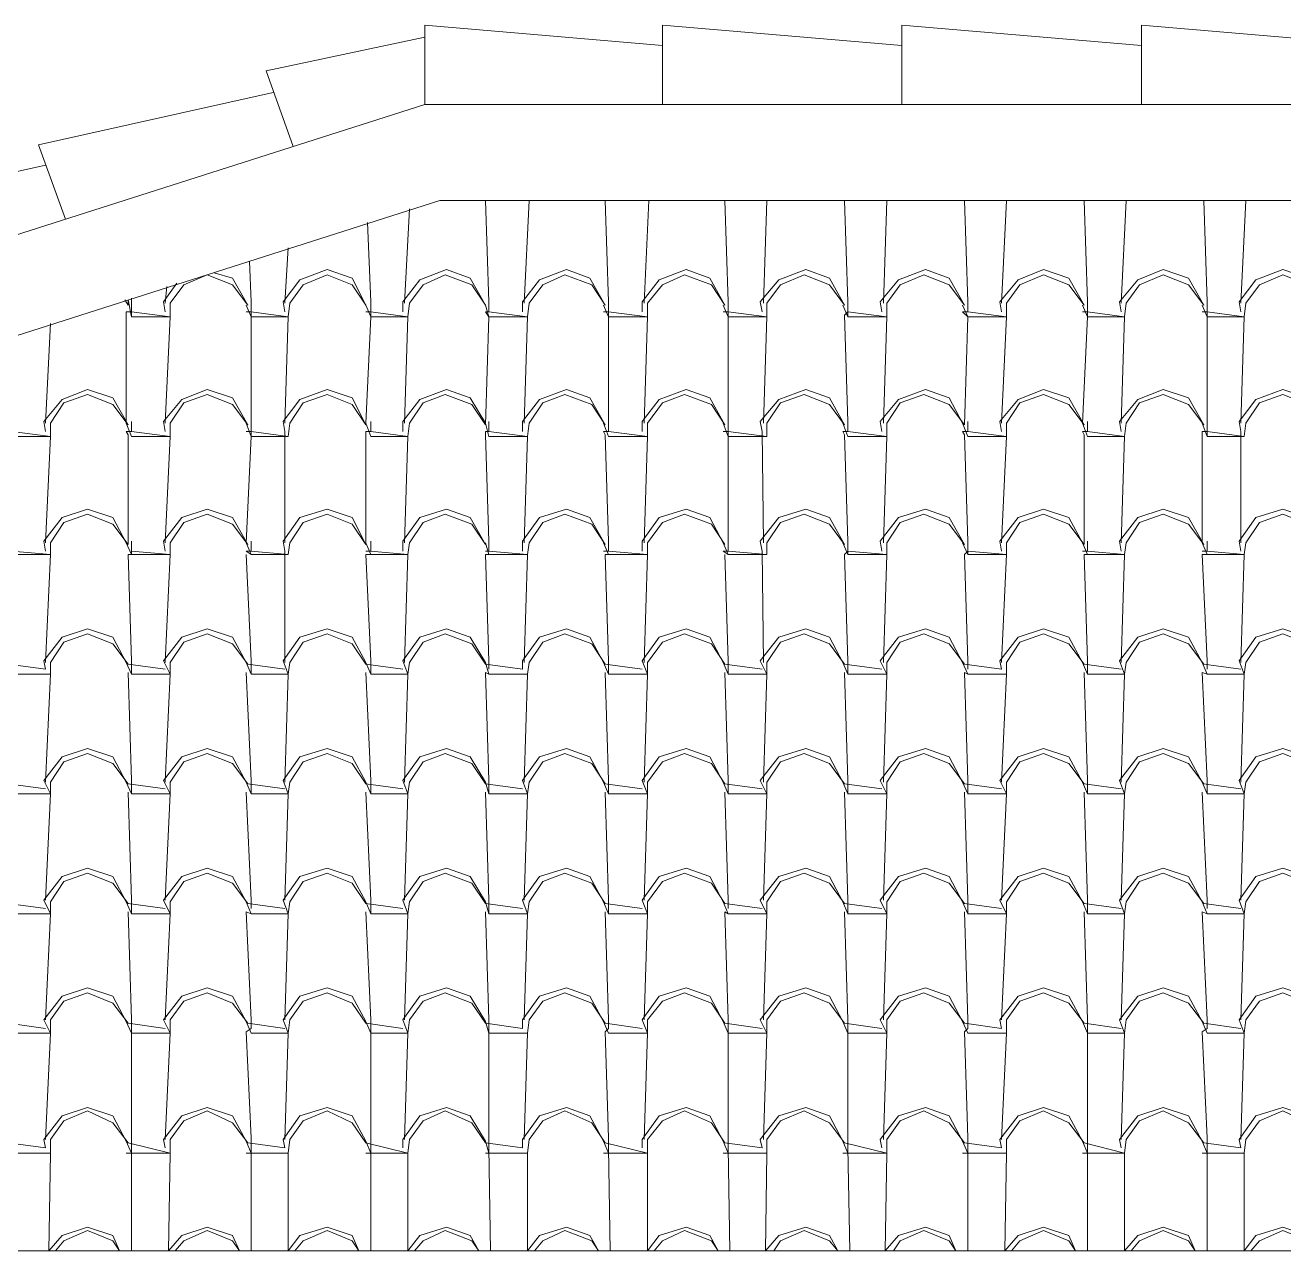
# Model space of a CAD drawing. Header units: millimetres. Extents: x -1532 to 6546, y -13476 to -9317.
# Drawn here: x 1967 to 2980, y -10304 to -9317 of the extents above; entities that cross this region are included whole.
import ezdxf

# ---------------------------------------------------------------- set-up
doc = ezdxf.new("R2010")
doc.units = ezdxf.units.MM
doc.layers.add('A-COB-___-___-EXI', color=250, linetype='Continuous', lineweight=25)

msp = doc.modelspace()

# ---------------------------------------------------------------- linework, layer by layer
at = {"layer": 'A-COB-___-___-EXI', "color": 18, "lineweight": 9}
for p, q in [((2368.9, -9541.4), (2372.9, -9458.6)), ((2465.3, -9541.4), (2469.3, -9458.6)), ((2561.6, -9541.4), (2564.3, -9458.6)), ((2658, -9541.4), (2660.7, -9458.6)), ((2753, -9541.4), (2757.1, -9458.6)), ((2849.4, -9541.4), (2853.5, -9458.6)), ((2945.8, -9541.4), (2949.9, -9458.6)), ((2272.5, -9541.4), (2276.6, -9465.4)), ((2176.1, -9541.4), (2178.8, -9496.7)), ((2079.7, -9541.4), (2081.1, -9527.9)), ((1983.4, -9637.8), (1987.4, -9557.7)), ((2241.3, -9741), (2245.3, -9741)), ((2337.7, -9741), (2340.4, -9741)), ((2432.7, -9741), (2436.7, -9741)), ((2818.2, -9741), (2822.3, -9741)), ((2914.6, -9741), (2918.6, -9741)), ((2048.5, -10225.6), (2052.6, -10225.6)), ((2144.9, -10225.6), (2149, -10225.6)), ((2241.3, -10225.6), (2245.3, -10225.6)), ((2337.7, -10225.6), (2340.4, -10225.6)), ((2432.7, -10225.6), (2436.7, -10225.6)), ((2529.1, -10225.6), (2533.1, -10225.6)), ((2625.4, -10225.6), (2629.5, -10225.6)), ((2721.8, -10225.6), (2725.9, -10225.6)), ((2818.2, -10225.6), (2822.3, -10225.6)), ((2914.6, -10225.6), (2918.6, -10225.6)), ((3074.8, -10304.3), (1576.1, -10304.3))]:
    msp.add_line(p, q, dxfattribs=at)
at = {"layer": 'A-COB-___-___-EXI', "color": 18, "lineweight": 9, "flags": 128}
for points in [[(-33.8, -10074.9), (-223.9, -10115.7), (-202.2, -10176.7), (2288.8, -9381.3), (3814.6, -9381.3), (3813.2, -9317.5), (3620.5, -9333.8)], [(2480.2, -9333.8), (2288.8, -9317.5), (2288.8, -9381.3)], [(2672.9, -9333.8), (2480.2, -9317.5), (2480.2, -9381.3)], [(2865.7, -9333.8), (2672.9, -9317.5), (2672.9, -9381.3)], [(3058.5, -9381.3), (3058.5, -9333.8), (2865.7, -9317.5), (2865.7, -9381.3)], [(2182.9, -9415.2), (2161.2, -9354.1), (2288.8, -9327)], [(1999.6, -9473.6), (1977.9, -9413.8), (2166.6, -9371.8)], [(1816.4, -9531.9), (1794.7, -9472.2), (1983.4, -9430.1)], [(-202.2, -10176.7), (-202.2, -10258.2), (2301, -9458.6), (3802.4, -9458.6), (6305.5, -10258.2)], [(2367.5, -9548.2), (2367.5, -9540.1), (2381.1, -9522.4), (2402.8, -9514.3), (2421.8, -9521.1), (2434, -9542.8), (2423.2, -9526.5), (2401.5, -9518.4), (2383.8, -9526.5), (2372.9, -9541.4), (2371.6, -9552.3), (2340.4, -9548.2), (2340.4, -9540.1), (2337.7, -9458.6)], [(2463.9, -9548.2), (2463.9, -9540.1), (2477.5, -9522.4), (2499.2, -9514.3), (2518.2, -9521.1), (2530.4, -9542.8), (2519.6, -9526.5), (2497.8, -9518.4), (2480.2, -9526.5), (2468, -9541.4), (2468, -9552.3), (2436.7, -9548.2), (2436.7, -9540.1), (2434, -9458.6)], [(2560.3, -9548.2), (2558.9, -9540.1), (2573.9, -9522.4), (2595.6, -9514.3), (2614.6, -9521.1), (2626.8, -9542.8), (2614.6, -9526.5), (2594.2, -9518.4), (2575.2, -9526.5), (2564.3, -9541.4), (2564.3, -9552.3), (2533.1, -9548.2), (2533.1, -9540.1), (2530.4, -9458.6)], [(2656.7, -9548.2), (2655.3, -9540.1), (2670.2, -9522.4), (2692, -9514.3), (2711, -9521.1), (2723.2, -9542.8), (2711, -9526.5), (2690.6, -9518.4), (2671.6, -9526.5), (2660.7, -9541.4), (2660.7, -9552.3), (2629.5, -9548.2), (2629.5, -9540.1), (2626.8, -9458.6)], [(2721.8, -9542.8), (2725.9, -9552.3), (2757.1, -9552.3), (2725.9, -9548.2), (2725.9, -9540.1), (2723.2, -9458.6)], [(2849.4, -9548.2), (2848.1, -9540.1), (2863, -9522.4), (2883.4, -9514.3), (2903.7, -9521.1), (2915.9, -9542.8), (2903.7, -9526.5), (2883.4, -9518.4), (2864.3, -9526.5), (2853.5, -9541.4), (2852.1, -9552.3), (2822.3, -9548.2), (2822.3, -9540.1), (2819.6, -9458.6)], [(2945.8, -9548.2), (2944.4, -9540.1), (2958, -9522.4), (2979.7, -9514.3), (3000.1, -9521.1), (3011, -9542.8), (3000.1, -9526.5), (2979.7, -9518.4), (2960.7, -9526.5), (2949.9, -9541.4), (2948.5, -9552.3), (2918.6, -9548.2), (2918.6, -9540.1), (2915.9, -9458.6)], [(2241.3, -9542.8), (2245.3, -9552.3), (2275.2, -9552.3), (2245.3, -9548.2), (2245.3, -9540.1), (2242.6, -9476.3)], [(2144.9, -9542.8), (2149, -9552.3), (2178.8, -9552.3), (2149, -9548.2), (2149, -9540.1), (2147.6, -9507.5)], [(2176.1, -9548.2), (2174.8, -9540.1), (2188.3, -9522.4), (2210.1, -9514.3), (2230.4, -9521.1), (2241.3, -9542.8), (2230.4, -9526.5), (2210.1, -9518.4), (2191, -9526.5), (2180.2, -9541.4), (2178.8, -9552.3), (2176.1, -9637.8)], [(2271.1, -9548.2), (2271.1, -9540.1), (2284.7, -9522.4), (2306.4, -9514.3), (2325.4, -9521.1), (2337.7, -9542.8), (2326.8, -9526.5), (2305.1, -9518.4), (2287.4, -9526.5), (2276.6, -9541.4), (2275.2, -9552.3), (2272.5, -9637.8)], [(2753, -9548.2), (2751.7, -9540.1), (2766.6, -9522.4), (2787, -9514.3), (2807.3, -9521.1), (2819.6, -9542.8), (2807.3, -9526.5), (2787, -9518.4), (2768, -9526.5), (2757.1, -9541.4), (2757.1, -9552.3), (2753, -9637.8)], [(2119.1, -9517), (2134, -9521.1), (2146.3, -9542.8), (2134, -9526.5), (2113.7, -9518.4), (2094.7, -9526.5), (2083.8, -9541.4), (2083.8, -9552.3), (2052.6, -9548.2), (2052.6, -9540.1), (2052.6, -9537.4)], [(2089.2, -9525.2), (2078.4, -9540.1), (2079.7, -9548.2)], [(2079.7, -9637.8), (2083.8, -9552.3), (2052.6, -9552.3), (2049.9, -9538.7), (2049.9, -9542.8), (2047.2, -9538.7)], [(2337.7, -9542.8), (2340.4, -9552.3), (2371.6, -9552.3), (2368.9, -9637.8)], [(2432.7, -9542.8), (2436.7, -9552.3), (2468, -9552.3), (2465.3, -9637.8)], [(2529.1, -9542.8), (2533.1, -9552.3), (2564.3, -9552.3), (2561.6, -9637.8)], [(2625.4, -9542.8), (2629.5, -9552.3), (2660.7, -9552.3), (2658, -9637.8)], [(2818.2, -9542.8), (2822.3, -9552.3), (2852.1, -9552.3), (2849.4, -9637.8)], [(2914.6, -9542.8), (2918.6, -9552.3), (2948.5, -9552.3), (2945.8, -9637.8)], [(2079.7, -9734.2), (2083.8, -9648.7), (2052.6, -9648.7), (2048.5, -9637.8), (2048.5, -9548.2), (2052.6, -9548.2), (2052.6, -9552.3)], [(2144.9, -9548.2), (2149, -9548.2), (2149, -9552.3), (2149, -9636.5), (2149, -9644.6), (2178.8, -9648.7), (2180.2, -9637.8), (2191, -9621.5), (2210.1, -9614.8), (2230.4, -9622.9), (2241.3, -9639.2), (2230.4, -9617.5), (2210.1, -9610.7), (2188.3, -9618.8), (2174.8, -9636.5), (2176.1, -9644.6), (2176.1, -9734.2)], [(2241.3, -9548.2), (2245.3, -9548.2), (2245.3, -9552.3), (2241.3, -9637.8), (2245.3, -9648.7), (2275.2, -9648.7), (2272.5, -9734.2)], [(2245.3, -9636.5), (2245.3, -9644.6), (2275.2, -9648.7), (2276.6, -9637.8), (2287.4, -9621.5), (2305.1, -9614.8), (2326.8, -9622.9), (2337.7, -9639.2), (2340.4, -9552.3), (2337.7, -9548.2), (2340.4, -9548.2)], [(2432.7, -9548.2), (2436.7, -9548.2), (2436.7, -9552.3), (2436.7, -9636.5), (2436.7, -9644.6), (2468, -9648.7), (2468, -9637.8), (2480.2, -9621.5), (2497.8, -9614.8), (2519.6, -9622.9), (2530.4, -9639.2), (2518.2, -9617.5), (2499.2, -9610.7), (2477.5, -9618.8), (2463.9, -9636.5), (2463.9, -9644.6)], [(2529.1, -9548.2), (2533.1, -9548.2), (2533.1, -9552.3), (2533.1, -9636.5), (2533.1, -9644.6), (2564.3, -9648.7), (2564.3, -9637.8), (2575.2, -9621.5), (2594.2, -9614.8), (2614.6, -9622.9), (2626.8, -9639.2), (2614.6, -9617.5), (2595.6, -9610.7), (2573.9, -9618.8), (2558.9, -9636.5), (2560.3, -9644.6), (2561.6, -9734.2)], [(2629.5, -9552.3), (2629.5, -9548.2), (2626.8, -9551), (2629.5, -9636.5), (2629.5, -9644.6), (2660.7, -9648.7), (2660.7, -9637.8), (2671.6, -9621.5), (2690.6, -9614.8), (2711, -9622.9), (2723.2, -9639.2), (2725.9, -9552.3), (2721.8, -9548.2), (2725.9, -9548.2)], [(2818.2, -9548.2), (2822.3, -9548.2), (2822.3, -9552.3), (2818.2, -9637.8), (2822.3, -9648.7), (2852.1, -9648.7), (2849.4, -9734.2)], [(2914.6, -9548.2), (2918.6, -9548.2), (2918.6, -9552.3), (2918.6, -9636.5), (2918.6, -9644.6), (2948.5, -9648.7), (2949.9, -9637.8), (2960.7, -9621.5), (2979.7, -9614.8), (3000.1, -9622.9), (3011, -9639.2), (3000.1, -9617.5), (2979.7, -9610.7), (2958, -9618.8), (2944.4, -9636.5), (2945.8, -9644.6), (2945.8, -9734.2)], [(1887, -9644.6), (1885.6, -9636.5), (1900.5, -9618.8), (1922.3, -9610.7), (1941.3, -9617.5), (1952.1, -9637.8), (1956.2, -9648.7), (1987.4, -9648.7), (1956.2, -9644.6), (1956.2, -9636.5)], [(1983.4, -9644.6), (1982, -9636.5), (1996.9, -9618.8), (2017.3, -9610.7), (2037.7, -9617.5), (2049.9, -9639.2), (2037.7, -9622.9), (2017.3, -9614.8), (1998.3, -9621.5), (1987.4, -9637.8), (1987.4, -9648.7), (1983.4, -9734.2)], [(2079.7, -9644.6), (2078.4, -9636.5), (2093.3, -9618.8), (2113.7, -9610.7), (2134, -9617.5), (2146.3, -9639.2), (2134, -9622.9), (2113.7, -9614.8), (2094.7, -9621.5), (2083.8, -9637.8), (2083.8, -9648.7), (2052.6, -9644.6), (2052.6, -9636.5)], [(2271.1, -9644.6), (2271.1, -9636.5), (2284.7, -9618.8), (2306.4, -9610.7), (2325.4, -9617.5), (2337.7, -9637.8), (2340.4, -9648.7), (2371.6, -9648.7), (2368.9, -9734.2)], [(2367.5, -9644.6), (2367.5, -9636.5), (2381.1, -9618.8), (2402.8, -9610.7), (2421.8, -9617.5), (2434, -9639.2), (2423.2, -9622.9), (2401.5, -9614.8), (2383.8, -9621.5), (2372.9, -9637.8), (2371.6, -9648.7), (2340.4, -9644.6), (2340.4, -9636.5)], [(2656.7, -9644.6), (2655.3, -9636.5), (2670.2, -9618.8), (2692, -9610.7), (2711, -9617.5), (2721.8, -9637.8), (2725.9, -9648.7), (2757.1, -9648.7), (2753, -9734.2)], [(2753, -9644.6), (2751.7, -9636.5), (2766.6, -9618.8), (2787, -9610.7), (2807.3, -9617.5), (2819.6, -9639.2), (2807.3, -9622.9), (2787, -9614.8), (2768, -9621.5), (2757.1, -9637.8), (2757.1, -9648.7), (2725.9, -9644.6), (2725.9, -9636.5)], [(2849.4, -9644.6), (2848.1, -9636.5), (2863, -9618.8), (2883.4, -9610.7), (2903.7, -9617.5), (2915.9, -9639.2), (2903.7, -9622.9), (2883.4, -9614.8), (2864.3, -9621.5), (2853.5, -9637.8), (2852.1, -9648.7), (2822.3, -9644.6), (2822.3, -9636.5)], [(1952.1, -9734.2), (1956.2, -9743.7), (1987.4, -9743.7), (1956.2, -9741), (1956.2, -9732.9), (1953.5, -9647.3), (1952.1, -9644.6), (1956.2, -9644.6)], [(1983.4, -9830.6), (1987.4, -9743.7), (1987.4, -9734.2), (1998.3, -9717.9), (2017.3, -9711.1), (2037.7, -9719.3), (2049.9, -9735.6), (2049.9, -9647.3), (2048.5, -9644.6), (2052.6, -9644.6)], [(2144.9, -9637.8), (2149, -9648.7), (2178.8, -9648.7)], [(2144.9, -9644.6), (2149, -9644.6), (2149, -9648.7), (2144.9, -9734.2), (2149, -9743.7), (2178.8, -9743.7)], [(2272.5, -9830.6), (2275.2, -9743.7), (2245.3, -9743.7), (2241.3, -9734.2), (2241.3, -9647.3), (2241.3, -9644.6), (2245.3, -9644.6)], [(2367.5, -9741), (2367.5, -9732.9), (2381.1, -9713.8), (2402.8, -9707.1), (2421.8, -9713.8), (2434, -9735.6), (2423.2, -9719.3), (2401.5, -9711.1), (2383.8, -9717.9), (2372.9, -9734.2), (2371.6, -9743.7), (2340.4, -9741), (2340.4, -9732.9), (2337.7, -9647.3), (2337.7, -9644.6), (2340.4, -9644.6)], [(2432.7, -9637.8), (2436.7, -9648.7), (2468, -9648.7), (2465.3, -9734.2)], [(2530.4, -9735.6), (2519.6, -9719.3), (2497.8, -9711.1), (2480.2, -9717.9), (2468, -9734.2), (2468, -9743.7), (2436.7, -9741), (2436.7, -9732.9), (2434, -9647.3), (2432.7, -9644.6), (2436.7, -9644.6)], [(2529.1, -9637.8), (2533.1, -9648.7), (2564.3, -9648.7)], [(2529.1, -9644.6), (2533.1, -9644.6), (2533.1, -9648.7), (2533.1, -9732.9), (2533.1, -9741), (2564.3, -9743.7), (2564.3, -9734.2), (2575.2, -9717.9), (2594.2, -9711.1), (2614.6, -9719.3), (2626.8, -9735.6), (2614.6, -9713.8), (2595.6, -9707.1), (2573.9, -9713.8), (2558.9, -9732.9), (2560.3, -9741), (2561.6, -9830.6)], [(2625.4, -9637.8), (2629.5, -9648.7), (2660.7, -9648.7), (2658, -9734.2)], [(2656.7, -9741), (2655.3, -9732.9), (2670.2, -9713.8), (2692, -9707.1), (2711, -9713.8), (2723.2, -9735.6), (2711, -9719.3), (2690.6, -9711.1), (2671.6, -9717.9), (2660.7, -9734.2), (2660.7, -9743.7), (2629.5, -9741), (2629.5, -9732.9), (2626.8, -9647.3), (2625.4, -9644.6), (2629.5, -9644.6)], [(2721.8, -9734.2), (2725.9, -9743.7), (2757.1, -9743.7), (2725.9, -9741), (2725.9, -9732.9), (2723.2, -9647.3), (2721.8, -9644.6), (2725.9, -9644.6)], [(2753, -9830.6), (2757.1, -9743.7), (2757.1, -9734.2), (2768, -9717.9), (2787, -9711.1), (2807.3, -9719.3), (2819.6, -9735.6), (2819.6, -9647.3), (2818.2, -9644.6), (2822.3, -9644.6)], [(2914.6, -9637.8), (2918.6, -9648.7), (2948.5, -9648.7)], [(2945.8, -9830.6), (2948.5, -9743.7), (2918.6, -9743.7), (2914.6, -9734.2), (2914.6, -9644.6), (2918.6, -9644.6), (2918.6, -9648.7)], [(1983.4, -9741), (1982, -9732.9), (1996.9, -9713.8), (2017.3, -9707.1), (2037.7, -9713.8), (2048.5, -9734.2), (2052.6, -9743.7), (2083.8, -9743.7), (2079.7, -9830.6)], [(2079.7, -9741), (2078.4, -9732.9), (2093.3, -9713.8), (2113.7, -9707.1), (2134, -9713.8), (2146.3, -9735.6), (2134, -9719.3), (2113.7, -9711.1), (2094.7, -9717.9), (2083.8, -9734.2), (2083.8, -9743.7), (2052.6, -9741), (2052.6, -9732.9)], [(2176.1, -9830.6), (2176.1, -9741), (2174.8, -9732.9), (2188.3, -9713.8), (2210.1, -9707.1), (2230.4, -9713.8), (2241.3, -9735.6), (2230.4, -9719.3), (2210.1, -9711.1), (2191, -9717.9), (2180.2, -9734.2), (2178.8, -9743.7), (2149, -9741), (2149, -9732.9)], [(2271.1, -9741), (2271.1, -9732.9), (2284.7, -9713.8), (2306.4, -9707.1), (2325.4, -9713.8), (2337.7, -9735.6), (2326.8, -9719.3), (2305.1, -9711.1), (2287.4, -9717.9), (2276.6, -9734.2), (2275.2, -9743.7), (2245.3, -9741), (2245.3, -9732.9)], [(2463.9, -9741), (2463.9, -9732.9), (2477.5, -9713.8), (2499.2, -9707.1), (2518.2, -9713.8), (2529.1, -9734.2), (2533.1, -9743.7), (2564.3, -9743.7)], [(2753, -9741), (2751.7, -9732.9), (2766.6, -9713.8), (2787, -9707.1), (2807.3, -9713.8), (2818.2, -9734.2), (2822.3, -9743.7), (2852.1, -9743.7), (2849.4, -9830.6)], [(2849.4, -9741), (2848.1, -9732.9), (2863, -9713.8), (2883.4, -9707.1), (2903.7, -9713.8), (2915.9, -9735.6), (2903.7, -9719.3), (2883.4, -9711.1), (2864.3, -9717.9), (2853.5, -9734.2), (2852.1, -9743.7), (2822.3, -9741), (2822.3, -9732.9)], [(2945.8, -9741), (2944.4, -9732.9), (2958, -9713.8), (2979.7, -9707.1), (3000.1, -9713.8), (3011, -9735.6), (3000.1, -9719.3), (2979.7, -9711.1), (2960.7, -9717.9), (2949.9, -9734.2), (2948.5, -9743.7), (2918.6, -9741), (2918.6, -9732.9)], [(2337.7, -9734.2), (2340.4, -9743.7), (2371.6, -9743.7), (2368.9, -9830.6)], [(2432.7, -9734.2), (2436.7, -9743.7), (2468, -9743.7), (2465.3, -9830.6)], [(2625.4, -9734.2), (2629.5, -9743.7), (2660.7, -9743.7), (2658, -9830.6)], [(2052.6, -9840.1), (2052.6, -9836), (2052.6, -9829.2), (2049.9, -9743.7), (2052.6, -9743.7), (2052.6, -9741)], [(2149, -9743.7), (2144.9, -9741), (2149, -9741)], [(2149, -9840.1), (2149, -9836), (2149, -9829.2), (2144.9, -9743.7)], [(2245.3, -9840.1), (2245.3, -9836), (2245.3, -9829.2), (2241.3, -9743.7), (2245.3, -9743.7)], [(2340.4, -9836), (2340.4, -9829.2), (2337.7, -9743.7), (2340.4, -9743.7)], [(2436.7, -9840.1), (2436.7, -9836), (2436.7, -9829.2), (2434, -9743.7), (2436.7, -9743.7)], [(2533.1, -9743.7), (2529.1, -9741), (2533.1, -9741)], [(2533.1, -9840.1), (2533.1, -9836), (2533.1, -9829.2), (2530.4, -9743.7)], [(2629.5, -9840.1), (2629.5, -9836), (2629.5, -9829.2), (2626.8, -9743.7), (2629.5, -9741), (2629.5, -9743.7)], [(2725.9, -9836), (2725.9, -9829.2), (2723.2, -9743.7), (2725.9, -9741), (2725.9, -9743.7)], [(2822.3, -9840.1), (2822.3, -9836), (2822.3, -9829.2), (2819.6, -9743.7), (2822.3, -9743.7)], [(2918.6, -9836), (2918.6, -9829.2), (2914.6, -9743.7), (2918.6, -9743.7)], [(2368.9, -9927), (2371.6, -9840.1), (2340.4, -9840.1), (2337.7, -9830.6), (2325.4, -9810.2), (2306.4, -9803.4), (2284.7, -9810.2), (2271.1, -9829.2), (2275.2, -9840.1), (2245.3, -9840.1), (2241.3, -9830.6), (2230.4, -9810.2), (2210.1, -9803.4), (2188.3, -9810.2), (2174.8, -9829.2), (2178.8, -9840.1), (2149, -9840.1), (2144.9, -9830.6), (2134, -9810.2), (2113.7, -9803.4), (2093.3, -9810.2), (2078.4, -9829.2), (2083.8, -9840.1), (2052.6, -9840.1), (2048.5, -9830.6), (2037.7, -9810.2), (2017.3, -9803.4), (1996.9, -9810.2), (1982, -9829.2), (1983.4, -9836), (1953.5, -9831.9)], [(2079.7, -9836), (2049.9, -9831.9), (2037.7, -9815.7), (2017.3, -9807.5), (1998.3, -9814.3), (1987.4, -9830.6), (1987.4, -9840.1)], [(2176.1, -9836), (2146.3, -9831.9), (2134, -9815.7), (2113.7, -9807.5), (2094.7, -9814.3), (2083.8, -9830.6), (2083.8, -9840.1), (2079.7, -9927)], [(2271.1, -9836), (2241.3, -9831.9), (2230.4, -9815.7), (2210.1, -9807.5), (2191, -9814.3), (2180.2, -9830.6), (2178.8, -9840.1), (2176.1, -9927)], [(2753, -9927), (2757.1, -9840.1), (2725.9, -9840.1), (2721.8, -9830.6), (2711, -9810.2), (2692, -9803.4), (2670.2, -9810.2), (2655.3, -9829.2), (2660.7, -9840.1), (2629.5, -9840.1), (2625.4, -9830.6), (2614.6, -9810.2), (2595.6, -9803.4), (2573.9, -9810.2), (2558.9, -9829.2), (2564.3, -9840.1), (2533.1, -9840.1), (2529.1, -9830.6), (2518.2, -9810.2), (2499.2, -9803.4), (2477.5, -9810.2), (2463.9, -9829.2), (2468, -9840.1), (2436.7, -9840.1), (2432.7, -9830.6), (2421.8, -9810.2), (2402.8, -9803.4), (2381.1, -9810.2), (2367.5, -9829.2), (2367.5, -9836), (2337.7, -9831.9), (2326.8, -9815.7), (2305.1, -9807.5), (2287.4, -9814.3), (2276.6, -9830.6), (2275.2, -9840.1), (2272.5, -9927)], [(2463.9, -9836), (2434, -9831.9), (2423.2, -9815.7), (2401.5, -9807.5), (2383.8, -9814.3), (2372.9, -9830.6), (2371.6, -9840.1)], [(2560.3, -9836), (2530.4, -9831.9), (2519.6, -9815.7), (2497.8, -9807.5), (2480.2, -9814.3), (2468, -9830.6), (2468, -9840.1), (2465.3, -9927)], [(2656.7, -9836), (2626.8, -9831.9), (2614.6, -9815.7), (2594.2, -9807.5), (2575.2, -9814.3), (2564.3, -9830.6), (2564.3, -9840.1), (2561.6, -9927)], [(3000.1, -9810.2), (2979.7, -9803.4), (2958, -9810.2), (2944.4, -9829.2), (2948.5, -9840.1), (2918.6, -9840.1), (2914.6, -9830.6), (2903.7, -9810.2), (2883.4, -9803.4), (2863, -9810.2), (2848.1, -9829.2), (2852.1, -9840.1), (2822.3, -9840.1), (2818.2, -9830.6), (2807.3, -9810.2), (2787, -9803.4), (2766.6, -9810.2), (2751.7, -9829.2), (2753, -9836), (2723.2, -9831.9), (2711, -9815.7), (2690.6, -9807.5), (2671.6, -9814.3), (2660.7, -9830.6), (2660.7, -9840.1), (2658, -9927)], [(2849.4, -9836), (2819.6, -9831.9), (2807.3, -9815.7), (2787, -9807.5), (2768, -9814.3), (2757.1, -9830.6), (2757.1, -9840.1)], [(2945.8, -9836), (2915.9, -9831.9), (2903.7, -9815.7), (2883.4, -9807.5), (2864.3, -9814.3), (2853.5, -9830.6), (2852.1, -9840.1), (2849.4, -9927)], [(3040.8, -9836), (3011, -9831.9), (3000.1, -9815.7), (2979.7, -9807.5), (2960.7, -9814.3), (2949.9, -9830.6), (2948.5, -9840.1), (2945.8, -9927)], [(2052.6, -9936.5), (2052.6, -9932.4), (2052.6, -9925.6), (2049.9, -9838.7)], [(2149, -9936.5), (2149, -9932.4), (2149, -9925.6), (2144.9, -9838.7)], [(2245.3, -9936.5), (2245.3, -9932.4), (2245.3, -9925.6), (2241.3, -9838.7)], [(2340.4, -9936.5), (2340.4, -9932.4), (2340.4, -9925.6), (2337.7, -9838.7), (2340.4, -9840.1)], [(2436.7, -9936.5), (2436.7, -9932.4), (2436.7, -9925.6), (2434, -9838.7)], [(2533.1, -9936.5), (2533.1, -9932.4), (2533.1, -9925.6), (2530.4, -9838.7)], [(2629.5, -9936.5), (2629.5, -9932.4), (2629.5, -9925.6), (2626.8, -9838.7)], [(2725.9, -9936.5), (2725.9, -9932.4), (2725.9, -9925.6), (2723.2, -9838.7), (2725.9, -9840.1)], [(2822.3, -9936.5), (2822.3, -9932.4), (2822.3, -9925.6), (2819.6, -9838.7)], [(2918.6, -9936.5), (2918.6, -9932.4), (2918.6, -9925.6), (2914.6, -9838.7), (2918.6, -9840.1)], [(1956.2, -9840.1), (1987.4, -9840.1), (1983.4, -9927)], [(2079.7, -9932.4), (2049.9, -9928.3), (2037.7, -9912), (2017.3, -9903.9), (1998.3, -9910.7), (1987.4, -9927), (1987.4, -9936.5), (1982, -9925.6), (1996.9, -9906.6), (2017.3, -9899.8), (2037.7, -9906.6), (2048.5, -9927), (2052.6, -9936.5), (2083.8, -9936.5), (2078.4, -9925.6), (2093.3, -9906.6), (2113.7, -9899.8), (2134, -9906.6), (2144.9, -9927), (2149, -9936.5), (2178.8, -9936.5), (2174.8, -9925.6), (2188.3, -9906.6), (2210.1, -9899.8), (2230.4, -9906.6), (2241.3, -9927), (2245.3, -9936.5), (2275.2, -9936.5), (2271.1, -9925.6), (2284.7, -9906.6), (2306.4, -9899.8), (2325.4, -9906.6), (2337.7, -9927), (2340.4, -9936.5), (2371.6, -9936.5), (2367.5, -9925.6), (2381.1, -9906.6), (2402.8, -9899.8), (2421.8, -9906.6), (2432.7, -9927), (2436.7, -9936.5), (2468, -9936.5), (2463.9, -9925.6), (2477.5, -9906.6), (2499.2, -9899.8), (2518.2, -9906.6), (2529.1, -9927), (2533.1, -9936.5), (2564.3, -9936.5), (2558.9, -9925.6), (2573.9, -9906.6), (2595.6, -9899.8), (2614.6, -9906.6), (2625.4, -9927), (2629.5, -9936.5), (2660.7, -9936.5), (2655.3, -9925.6), (2670.2, -9906.6), (2692, -9899.8), (2711, -9906.6), (2721.8, -9927), (2725.9, -9936.5), (2757.1, -9936.5), (2753, -10022)], [(2849.4, -9932.4), (2819.6, -9928.3), (2807.3, -9912), (2787, -9903.9), (2768, -9910.7), (2757.1, -9927), (2757.1, -9936.5), (2751.7, -9925.6), (2766.6, -9906.6), (2787, -9899.8), (2807.3, -9906.6), (2818.2, -9927), (2822.3, -9936.5), (2852.1, -9936.5), (2848.1, -9925.6), (2863, -9906.6), (2883.4, -9899.8), (2903.7, -9906.6), (2914.6, -9927), (2918.6, -9936.5), (2948.5, -9936.5), (2944.4, -9925.6), (2958, -9906.6), (2979.7, -9899.8), (3000.1, -9906.6)], [(1983.4, -9932.4), (1953.5, -9928.3), (1941.3, -9912), (1920.9, -9903.9), (1901.9, -9910.7), (1891, -9927), (1891, -9936.5), (1888.3, -10022)], [(2176.1, -9932.4), (2146.3, -9928.3), (2134, -9912), (2113.7, -9903.9), (2094.7, -9910.7), (2083.8, -9927), (2083.8, -9936.5), (2079.7, -10022)], [(2271.1, -9932.4), (2241.3, -9928.3), (2230.4, -9912), (2210.1, -9903.9), (2191, -9910.7), (2180.2, -9927), (2178.8, -9936.5), (2176.1, -10022)], [(2367.5, -9932.4), (2337.7, -9928.3), (2326.8, -9912), (2305.1, -9903.9), (2287.4, -9910.7), (2276.6, -9927), (2275.2, -9936.5), (2272.5, -10022)], [(2463.9, -9932.4), (2434, -9928.3), (2423.2, -9912), (2401.5, -9903.9), (2383.8, -9910.7), (2372.9, -9927), (2371.6, -9936.5), (2368.9, -10022)], [(2560.3, -9932.4), (2530.4, -9928.3), (2519.6, -9912), (2497.8, -9903.9), (2480.2, -9910.7), (2468, -9927), (2468, -9936.5), (2465.3, -10022)], [(2656.7, -9932.4), (2626.8, -9928.3), (2614.6, -9912), (2594.2, -9903.9), (2575.2, -9910.7), (2564.3, -9927), (2564.3, -9936.5), (2561.6, -10022)], [(2753, -9932.4), (2723.2, -9928.3), (2711, -9912), (2690.6, -9903.9), (2671.6, -9910.7), (2660.7, -9927), (2660.7, -9936.5), (2658, -10022)], [(2945.8, -9932.4), (2915.9, -9928.3), (2903.7, -9912), (2883.4, -9903.9), (2864.3, -9910.7), (2853.5, -9927), (2852.1, -9936.5), (2849.4, -10022)], [(3040.8, -9932.4), (3011, -9928.3), (3000.1, -9912), (2979.7, -9903.9), (2960.7, -9910.7), (2949.9, -9927), (2948.5, -9936.5), (2945.8, -10022)], [(1983.4, -10022), (1987.4, -9936.5), (1956.2, -9936.5)], [(2052.6, -10032.9), (2052.6, -10028.8), (2052.6, -10022), (2049.9, -9935.1)], [(2149, -10028.8), (2149, -10022), (2144.9, -9935.1)], [(2245.3, -10032.9), (2245.3, -10028.8), (2245.3, -10022), (2241.3, -9935.1)], [(2340.4, -10032.9), (2340.4, -10028.8), (2340.4, -10022), (2337.7, -9935.1)], [(2436.7, -10032.9), (2436.7, -10028.8), (2436.7, -10022), (2434, -9935.1)], [(2533.1, -10028.8), (2533.1, -10022), (2530.4, -9935.1)], [(2629.5, -10032.9), (2629.5, -10028.8), (2629.5, -10022), (2626.8, -9935.1)], [(2725.9, -10032.9), (2725.9, -10028.8), (2725.9, -10022), (2723.2, -9935.1)], [(2822.3, -10032.9), (2822.3, -10028.8), (2822.3, -10022), (2819.6, -9935.1)], [(2918.6, -10028.8), (2918.6, -10022), (2914.6, -9935.1)], [(1956.2, -10032.9), (1987.4, -10032.9), (1982, -10022), (1996.9, -10003), (2017.3, -9996.2), (2037.7, -10003), (2048.5, -10023.3), (2052.6, -10032.9), (2083.8, -10032.9), (2078.4, -10022), (2093.3, -10003), (2113.7, -9996.2), (2134, -10003), (2144.9, -10023.3), (2149, -10032.9), (2178.8, -10032.9), (2174.8, -10022), (2188.3, -10003), (2210.1, -9996.2), (2230.4, -10003), (2241.3, -10023.3), (2245.3, -10032.9), (2275.2, -10032.9), (2271.1, -10022), (2284.7, -10003), (2306.4, -9996.2), (2325.4, -10003), (2337.7, -10023.3), (2340.4, -10032.9), (2371.6, -10032.9), (2367.5, -10022), (2381.1, -10003), (2402.8, -9996.2), (2421.8, -10003), (2432.7, -10023.3), (2436.7, -10032.9), (2468, -10032.9), (2463.9, -10022), (2477.5, -10003), (2499.2, -9996.2), (2518.2, -10003), (2529.1, -10023.3), (2533.1, -10032.9), (2564.3, -10032.9), (2558.9, -10022), (2573.9, -10003), (2595.6, -9996.2), (2614.6, -10003), (2625.4, -10023.3), (2629.5, -10032.9), (2660.7, -10032.9), (2658, -10118.4)], [(2079.7, -10028.8), (2049.9, -10024.7), (2037.7, -10008.4), (2017.3, -10000.3), (1998.3, -10007.1), (1987.4, -10023.3), (1987.4, -10032.9), (1983.4, -10118.4)], [(2176.1, -10028.8), (2146.3, -10024.7), (2134, -10008.4), (2113.7, -10000.3), (2094.7, -10007.1), (2083.8, -10023.3), (2083.8, -10032.9), (2079.7, -10118.4)], [(2271.1, -10028.8), (2241.3, -10024.7), (2230.4, -10008.4), (2210.1, -10000.3), (2191, -10007.1), (2180.2, -10023.3), (2178.8, -10032.9), (2176.1, -10118.4)], [(2367.5, -10028.8), (2337.7, -10024.7), (2326.8, -10008.4), (2305.1, -10000.3), (2287.4, -10007.1), (2276.6, -10023.3), (2275.2, -10032.9), (2272.5, -10118.4)], [(2463.9, -10028.8), (2434, -10024.7), (2423.2, -10008.4), (2401.5, -10000.3), (2383.8, -10007.1), (2372.9, -10023.3), (2371.6, -10032.9), (2368.9, -10118.4)], [(2560.3, -10028.8), (2530.4, -10024.7), (2519.6, -10008.4), (2497.8, -10000.3), (2480.2, -10007.1), (2468, -10023.3), (2468, -10032.9), (2465.3, -10118.4)], [(2656.7, -10028.8), (2626.8, -10024.7), (2614.6, -10008.4), (2594.2, -10000.3), (2575.2, -10007.1), (2564.3, -10023.3), (2564.3, -10032.9), (2561.6, -10118.4)], [(2753, -10028.8), (2723.2, -10024.7), (2711, -10008.4), (2690.6, -10000.3), (2671.6, -10007.1), (2660.7, -10023.3), (2660.7, -10032.9), (2655.3, -10022), (2670.2, -10003), (2692, -9996.2), (2711, -10003), (2721.8, -10023.3), (2725.9, -10032.9), (2757.1, -10032.9), (2751.7, -10022), (2766.6, -10003), (2787, -9996.2), (2807.3, -10003), (2818.2, -10023.3), (2822.3, -10032.9), (2852.1, -10032.9), (2848.1, -10022), (2863, -10003), (2883.4, -9996.2), (2903.7, -10003), (2914.6, -10023.3), (2918.6, -10032.9), (2948.5, -10032.9), (2944.4, -10022), (2958, -10003), (2979.7, -9996.2), (3000.1, -10003)], [(2849.4, -10028.8), (2819.6, -10024.7), (2807.3, -10008.4), (2787, -10000.3), (2768, -10007.1), (2757.1, -10023.3), (2757.1, -10032.9), (2753, -10118.4)], [(2945.8, -10028.8), (2915.9, -10024.7), (2903.7, -10008.4), (2883.4, -10000.3), (2864.3, -10007.1), (2853.5, -10023.3), (2852.1, -10032.9), (2849.4, -10118.4)], [(3040.8, -10028.8), (3011, -10024.7), (3000.1, -10008.4), (2979.7, -10000.3), (2960.7, -10007.1), (2949.9, -10023.3), (2948.5, -10032.9), (2945.8, -10118.4)], [(1983.4, -10028.8), (1953.5, -10024.7)], [(2052.6, -10304.3), (2052.6, -10221.5), (2052.6, -10213.4), (2052.6, -10129.2), (2052.6, -10125.2), (2052.6, -10118.4), (2049.9, -10031.5)], [(2149, -10304.3), (2149, -10221.5), (2149, -10213.4), (2144.9, -10127.9), (2149, -10125.2), (2149, -10118.4), (2144.9, -10031.5), (2149, -10032.9)], [(2245.3, -10304.3), (2245.3, -10221.5), (2245.3, -10213.4), (2245.3, -10129.2), (2245.3, -10125.2), (2245.3, -10118.4), (2241.3, -10031.5)], [(2341.7, -10304.3), (2340.4, -10221.5), (2340.4, -10213.4), (2340.4, -10129.2), (2340.4, -10125.2), (2340.4, -10118.4), (2337.7, -10031.5)], [(2438.1, -10304.3), (2436.7, -10221.5), (2436.7, -10213.4), (2434, -10127.9), (2436.7, -10125.2), (2436.7, -10118.4), (2434, -10031.5)], [(2534.5, -10304.3), (2533.1, -10221.5), (2533.1, -10213.4), (2533.1, -10129.2), (2533.1, -10125.2), (2533.1, -10118.4), (2530.4, -10031.5), (2533.1, -10032.9)], [(2630.9, -10304.3), (2629.5, -10221.5), (2629.5, -10213.4), (2629.5, -10129.2), (2629.5, -10125.2), (2629.5, -10118.4), (2626.8, -10031.5)], [(2725.9, -10304.3), (2725.9, -10221.5), (2725.9, -10213.4), (2723.2, -10127.9), (2725.9, -10125.2), (2725.9, -10118.4), (2723.2, -10031.5)], [(2822.3, -10304.3), (2822.3, -10221.5), (2822.3, -10213.4), (2822.3, -10129.2), (2822.3, -10125.2), (2822.3, -10118.4), (2819.6, -10031.5)], [(2918.6, -10304.3), (2918.6, -10221.5), (2918.6, -10213.4), (2914.6, -10127.9), (2918.6, -10125.2), (2918.6, -10118.4), (2914.6, -10031.5), (2918.6, -10032.9)], [(1983.4, -10125.2), (1953.5, -10121.1), (1941.3, -10104.8), (1920.9, -10096.7), (1901.9, -10103.4), (1891, -10118.4), (1891, -10129.2), (1885.6, -10118.4), (1900.5, -10099.4), (1922.3, -10092.6), (1941.3, -10099.4), (1952.1, -10119.7), (1956.2, -10129.2), (1987.4, -10129.2), (1982, -10118.4), (1996.9, -10099.4), (2017.3, -10092.6), (2037.7, -10099.4), (2048.5, -10119.7), (2052.6, -10129.2), (2083.8, -10129.2), (2079.7, -10214.8)], [(2176.1, -10125.2), (2146.3, -10121.1), (2134, -10104.8), (2113.7, -10096.7), (2094.7, -10103.4), (2083.8, -10118.4), (2083.8, -10129.2), (2078.4, -10118.4), (2093.3, -10099.4), (2113.7, -10092.6), (2134, -10099.4), (2144.9, -10119.7), (2149, -10129.2), (2178.8, -10129.2), (2174.8, -10118.4), (2188.3, -10099.4), (2210.1, -10092.6), (2230.4, -10099.4), (2241.3, -10119.7), (2245.3, -10129.2), (2275.2, -10129.2), (2271.1, -10118.4), (2284.7, -10099.4), (2306.4, -10092.6), (2325.4, -10099.4), (2337.7, -10119.7), (2340.4, -10129.2), (2371.6, -10129.2), (2368.9, -10214.8)], [(2465.3, -10214.8), (2468, -10129.2), (2436.7, -10129.2), (2432.7, -10119.7), (2421.8, -10099.4), (2402.8, -10092.6), (2381.1, -10099.4), (2367.5, -10118.4), (2367.5, -10125.2), (2337.7, -10121.1), (2326.8, -10104.8), (2305.1, -10096.7), (2287.4, -10103.4), (2276.6, -10118.4), (2275.2, -10129.2), (2272.5, -10214.8)], [(2560.3, -10125.2), (2530.4, -10121.1), (2519.6, -10104.8), (2497.8, -10096.7), (2480.2, -10103.4), (2468, -10118.4), (2468, -10129.2), (2463.9, -10118.4), (2477.5, -10099.4), (2499.2, -10092.6), (2518.2, -10099.4), (2529.1, -10119.7), (2533.1, -10129.2), (2564.3, -10129.2), (2561.6, -10214.8)], [(2656.7, -10125.2), (2626.8, -10121.1), (2614.6, -10104.8), (2594.2, -10096.7), (2575.2, -10103.4), (2564.3, -10118.4), (2564.3, -10129.2), (2558.9, -10118.4), (2573.9, -10099.4), (2595.6, -10092.6), (2614.6, -10099.4), (2625.4, -10119.7), (2629.5, -10129.2), (2660.7, -10129.2), (2658, -10214.8)], [(3000.1, -10099.4), (2979.7, -10092.6), (2958, -10099.4), (2944.4, -10118.4), (2948.5, -10129.2), (2918.6, -10129.2), (2914.6, -10119.7), (2903.7, -10099.4), (2883.4, -10092.6), (2863, -10099.4), (2848.1, -10118.4), (2852.1, -10129.2), (2822.3, -10129.2), (2818.2, -10119.7), (2807.3, -10099.4), (2787, -10092.6), (2766.6, -10099.4), (2751.7, -10118.4), (2753, -10125.2), (2723.2, -10121.1), (2711, -10104.8), (2690.6, -10096.7), (2671.6, -10103.4), (2660.7, -10118.4), (2660.7, -10129.2), (2655.3, -10118.4), (2670.2, -10099.4), (2692, -10092.6), (2711, -10099.4), (2721.8, -10119.7), (2725.9, -10129.2), (2757.1, -10129.2), (2753, -10214.8)], [(3138.6, -10214.8), (3141.3, -10129.2), (3110.1, -10129.2), (3107.3, -10119.7), (3095.1, -10099.4), (3076.1, -10092.6), (3054.4, -10099.4), (3040.8, -10118.4), (3040.8, -10125.2), (3011, -10121.1), (3000.1, -10104.8), (2979.7, -10096.7), (2960.7, -10103.4), (2949.9, -10118.4), (2948.5, -10129.2), (2945.8, -10214.8)], [(2079.7, -10125.2), (2049.9, -10121.1), (2037.7, -10104.8), (2017.3, -10096.7), (1998.3, -10103.4), (1987.4, -10118.4), (1987.4, -10129.2), (1983.4, -10214.8)], [(2271.1, -10125.2), (2241.3, -10121.1), (2230.4, -10104.8), (2210.1, -10096.7), (2191, -10103.4), (2180.2, -10118.4), (2178.8, -10129.2), (2176.1, -10214.8)], [(2463.9, -10125.2), (2434, -10121.1), (2423.2, -10104.8), (2401.5, -10096.7), (2383.8, -10103.4), (2372.9, -10118.4), (2371.6, -10129.2)], [(2849.4, -10125.2), (2819.6, -10121.1), (2807.3, -10104.8), (2787, -10096.7), (2768, -10103.4), (2757.1, -10118.4), (2757.1, -10129.2)], [(2945.8, -10125.2), (2915.9, -10121.1), (2903.7, -10104.8), (2883.4, -10096.7), (2864.3, -10103.4), (2853.5, -10118.4), (2852.1, -10129.2), (2849.4, -10214.8)], [(1887, -10221.5), (1885.6, -10214.8), (1900.5, -10195.7), (1922.3, -10189), (1941.3, -10195.7), (1952.1, -10216.1), (1956.2, -10225.6), (1987.4, -10225.6)], [(1953.5, -10217.5), (1983.4, -10221.5), (1982, -10214.8), (1996.9, -10195.7), (2017.3, -10189), (2037.7, -10195.7), (2048.5, -10216.1), (2052.6, -10225.6), (2083.8, -10225.6), (2049.9, -10217.5), (2037.7, -10201.2), (2017.3, -10191.7), (1998.3, -10199.8), (1987.4, -10214.8), (1987.4, -10225.6), (1986.1, -10304.3), (1996.9, -10292.1), (2017.3, -10285.3), (2037.7, -10292.1), (2043.1, -10304.3), (2037.7, -10296.2), (2017.3, -10288.1), (1998.3, -10296.2), (1991.5, -10304.3)], [(2079.7, -10221.5), (2078.4, -10214.8), (2093.3, -10195.7), (2113.7, -10189), (2134, -10195.7), (2144.9, -10216.1), (2149, -10225.6), (2178.8, -10225.6)], [(2087.9, -10304.3), (2094.7, -10296.2), (2113.7, -10288.1), (2134, -10296.2), (2139.5, -10304.3), (2134, -10292.1), (2113.7, -10285.3), (2093.3, -10292.1), (2082.4, -10304.3), (2083.8, -10225.6), (2083.8, -10214.8), (2094.7, -10199.8), (2113.7, -10191.7), (2134, -10201.2), (2146.3, -10217.5), (2176.1, -10221.5), (2174.8, -10214.8), (2188.3, -10195.7), (2210.1, -10189), (2230.4, -10195.7), (2241.3, -10216.1), (2245.3, -10225.6), (2275.2, -10225.6), (2241.3, -10217.5), (2230.4, -10201.2), (2210.1, -10191.7), (2191, -10199.8), (2180.2, -10214.8), (2178.8, -10225.6), (2178.8, -10304.3), (2188.3, -10292.1), (2210.1, -10285.3), (2230.4, -10292.1), (2235.8, -10304.3), (2230.4, -10296.2), (2210.1, -10288.1), (2191, -10296.2), (2184.3, -10304.3)], [(2271.1, -10221.5), (2271.1, -10214.8), (2284.7, -10195.7), (2306.4, -10189), (2325.4, -10195.7), (2337.7, -10216.1), (2340.4, -10225.6), (2371.6, -10225.6)], [(2280.6, -10304.3), (2287.4, -10296.2), (2305.1, -10288.1), (2326.8, -10296.2), (2332.2, -10304.3), (2325.4, -10292.1), (2306.4, -10285.3), (2284.7, -10292.1), (2275.2, -10304.3), (2275.2, -10225.6), (2276.6, -10214.8), (2287.4, -10199.8), (2305.1, -10191.7), (2326.8, -10201.2), (2337.7, -10217.5), (2367.5, -10221.5), (2367.5, -10214.8), (2381.1, -10195.7), (2402.8, -10189), (2421.8, -10195.7), (2432.7, -10216.1), (2436.7, -10225.6), (2468, -10225.6), (2434, -10217.5), (2423.2, -10201.2), (2401.5, -10191.7), (2383.8, -10199.8), (2372.9, -10214.8), (2371.6, -10225.6), (2371.6, -10304.3), (2381.1, -10292.1), (2402.8, -10285.3), (2421.8, -10292.1), (2428.6, -10304.3), (2423.2, -10296.2), (2401.5, -10288.1), (2383.8, -10296.2), (2377, -10304.3)], [(2463.9, -10221.5), (2463.9, -10214.8), (2477.5, -10195.7), (2499.2, -10189), (2518.2, -10195.7), (2529.1, -10216.1), (2533.1, -10225.6), (2564.3, -10225.6)], [(2473.4, -10304.3), (2480.2, -10296.2), (2497.8, -10288.1), (2519.6, -10296.2), (2525, -10304.3), (2518.2, -10292.1), (2499.2, -10285.3), (2477.5, -10292.1), (2468, -10304.3), (2468, -10225.6), (2468, -10214.8), (2480.2, -10199.8), (2497.8, -10191.7), (2519.6, -10201.2), (2530.4, -10217.5), (2560.3, -10221.5), (2558.9, -10214.8), (2573.9, -10195.7), (2595.6, -10189), (2614.6, -10195.7), (2625.4, -10216.1), (2629.5, -10225.6), (2660.7, -10225.6), (2626.8, -10217.5), (2614.6, -10201.2), (2594.2, -10191.7), (2575.2, -10199.8), (2564.3, -10214.8), (2564.3, -10225.6), (2563, -10304.3), (2573.9, -10292.1), (2595.6, -10285.3), (2614.6, -10292.1), (2621.4, -10304.3), (2614.6, -10296.2), (2594.2, -10288.1), (2575.2, -10296.2), (2569.8, -10304.3)], [(2656.7, -10221.5), (2655.3, -10214.8), (2670.2, -10195.7), (2692, -10189), (2711, -10195.7), (2721.8, -10216.1), (2725.9, -10225.6), (2757.1, -10225.6)], [(2666.2, -10304.3), (2671.6, -10296.2), (2690.6, -10288.1), (2711, -10296.2), (2716.4, -10304.3), (2711, -10292.1), (2692, -10285.3), (2670.2, -10292.1), (2659.4, -10304.3), (2660.7, -10225.6), (2660.7, -10214.8), (2671.6, -10199.8), (2690.6, -10191.7), (2711, -10201.2), (2723.2, -10217.5), (2753, -10221.5), (2751.7, -10214.8), (2766.6, -10195.7), (2787, -10189), (2807.3, -10195.7), (2818.2, -10216.1), (2822.3, -10225.6), (2852.1, -10225.6), (2819.6, -10217.5), (2807.3, -10201.2), (2787, -10191.7), (2768, -10199.8), (2757.1, -10214.8), (2757.1, -10225.6), (2755.8, -10304.3), (2766.6, -10292.1), (2787, -10285.3), (2807.3, -10292.1), (2812.8, -10304.3), (2807.3, -10296.2), (2787, -10288.1), (2768, -10296.2), (2761.2, -10304.3)], [(2849.4, -10221.5), (2848.1, -10214.8), (2863, -10195.7), (2883.4, -10189), (2903.7, -10195.7), (2914.6, -10216.1), (2918.6, -10225.6), (2948.5, -10225.6)], [(2857.6, -10304.3), (2864.3, -10296.2), (2883.4, -10288.1), (2903.7, -10296.2), (2909.1, -10304.3), (2903.7, -10292.1), (2883.4, -10285.3), (2863, -10292.1), (2852.1, -10304.3), (2852.1, -10225.6), (2853.5, -10214.8), (2864.3, -10199.8), (2883.4, -10191.7), (2903.7, -10201.2), (2915.9, -10217.5), (2945.8, -10221.5), (2944.4, -10214.8), (2958, -10195.7), (2979.7, -10189), (3000.1, -10195.7)], [(3000.1, -10201.2), (2979.7, -10191.7), (2960.7, -10199.8), (2949.9, -10214.8), (2948.5, -10225.6), (2948.5, -10304.3), (2958, -10292.1), (2979.7, -10285.3), (3000.1, -10292.1)], [(3000.1, -10296.2), (2979.7, -10288.1), (2960.7, -10296.2), (2953.9, -10304.3)]]:
    msp.add_lwpolyline(points, dxfattribs=at)

doc.saveas('drawing.dxf')
